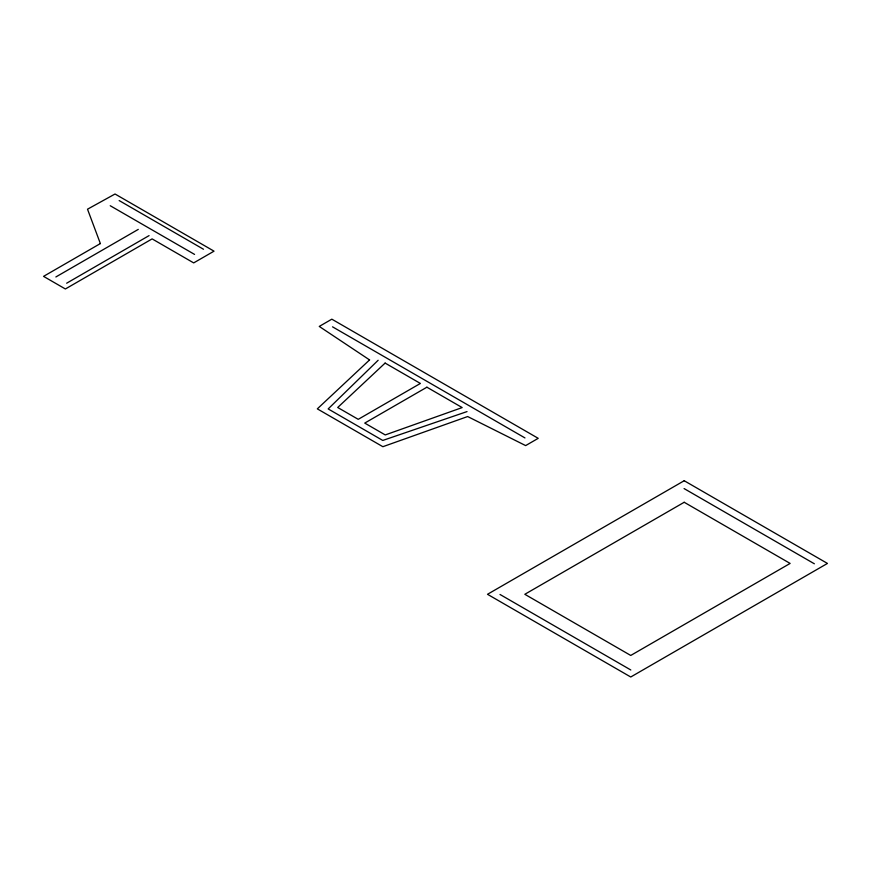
<?xml version="1.0" encoding="UTF-8"?>
<svg xmlns="http://www.w3.org/2000/svg" width="871" height="871" viewBox="0 0 871 871"><rect width="100%" height="100%" fill="white"/><g stroke="black" fill="none" stroke-linecap="round" stroke-linejoin="round"><path stroke-width="1.31" d="M378.145 360.267L328.171 408.924L382.772 440.443L467.03 411.591M55.864 276.967L138.282 229.389M66.653 283.206L149.072 235.616M684.083 488.577L814.363 563.787M119.164 200.57L203.498 249.258M332.526 326.832L524.963 437.928M110.236 205.73L194.56 254.408M500.008 594.468L630.811 669.984M369.576 359.919L317.327 408.858L382.87 446.703L467.651 416.545L525.649 445.593L538.224 438.331L331.829 319.167L319.254 326.429L369.576 359.919M385.113 363.076L337.708 407.486L358.231 419.332L420.388 383.447L385.113 363.076M100.372 243.564L43.55 276.368L65.379 288.976L152.12 238.894L193.689 262.9L214.026 251.164L115.037 194.004L87.514 209.203L100.372 243.564M426.899 387.203L364.742 423.088L385.254 434.934L462.174 407.574L426.899 387.203M684.203 480.727L487.499 594.294L630.746 676.996L827.45 563.428L684.203 480.727M684.203 502.273L524.821 594.294L630.746 655.449L790.128 563.428L684.203 502.273"/></g></svg>
